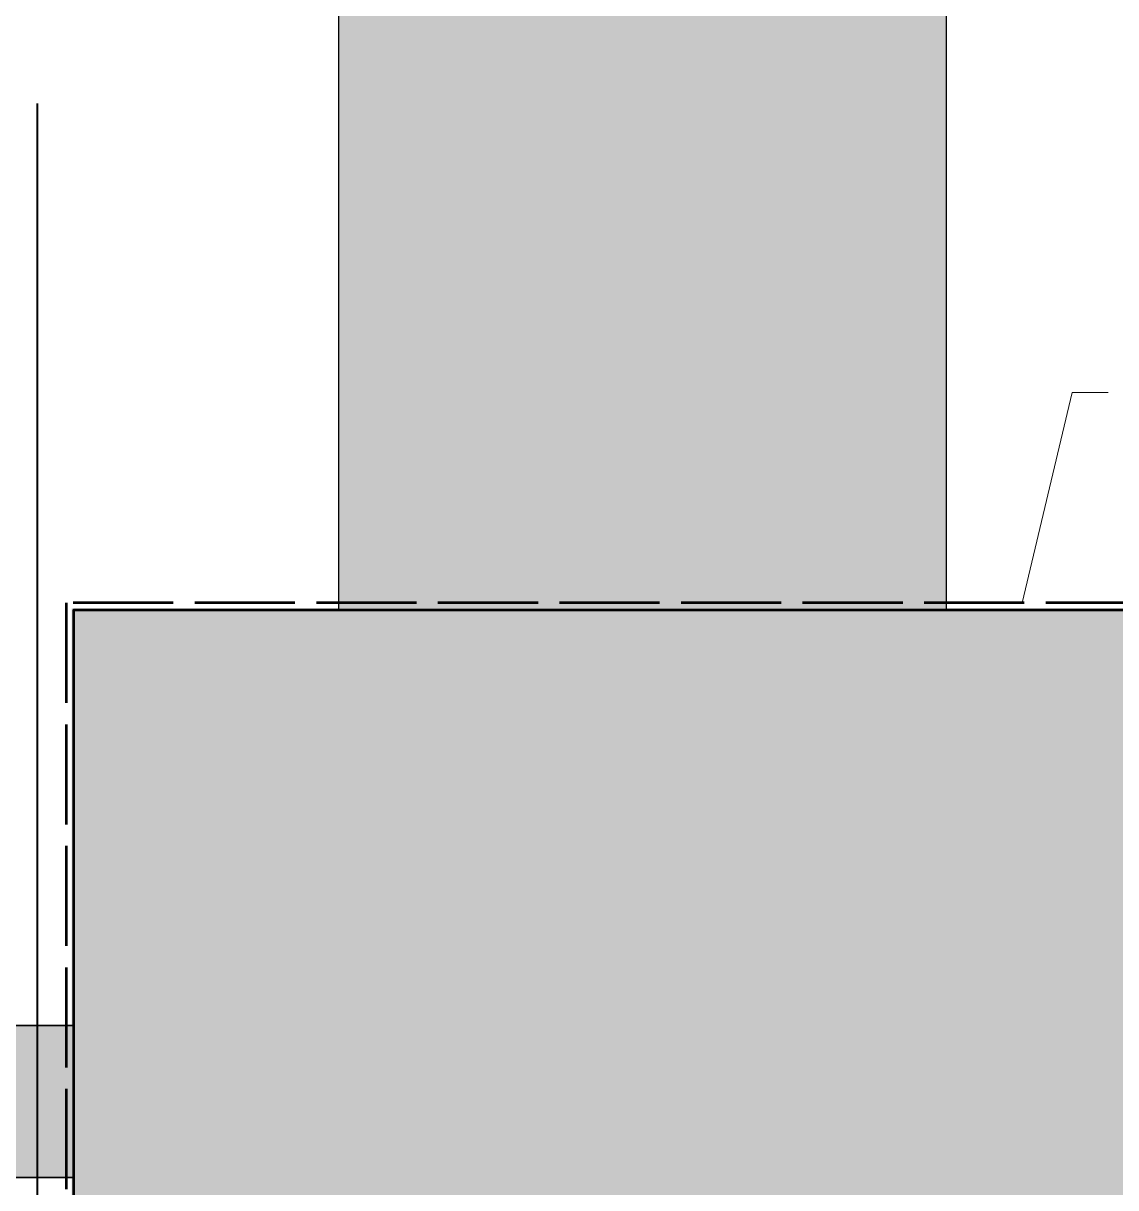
# Model space of a CAD drawing. Header units: millimetres. Extents: x -1213 to 3778, y -853 to 3288.
# Drawn here: x -49 to 1028, y 990 to 2139 of the extents above; entities that cross this region are included whole.
import ezdxf

# ---------------------------------------------------------------- set-up
doc = ezdxf.new("R2010")
doc.units = ezdxf.units.MM
doc.linetypes.add('DASH_99_21', pattern=[119.944444, 98.777778, -21.166667])
for name, color, linetype in [('GEOFAB', 5, 'Continuous'), ('LEADERS', 7, 'Continuous'), ('MANHOLES', 3, 'Continuous'), ('MODULE_ART', 7, 'Continuous'), ('PIPES', 7, 'Continuous'), ('TANK', 7, 'Continuous')]:
    doc.layers.add(name, color=color, linetype=linetype)

# ---------------------------------------------------------------- blocks, each defined once
blk = doc.blocks.new('atlancube_face')
at = {"true_color": 0x000000}
blk.add_solid([(-1.8, -1.8), (1151.8, -1.8), (-1.8, 781.8), (1151.8, 781.8)], dxfattribs=at)

msp = doc.modelspace()

# ---------------------------------------------------------------- linework, layer by layer
at = {"layer": 'GEOFAB', "color": 6, "lineweight": 40}
msp.add_line((-35.3, -35.3), (-35.3, 2060), dxfattribs=at)
at = {"layer": 'GEOFAB', "color": 5, "linetype": 'DASH_99_21', "lineweight": 53}
msp.add_lwpolyline([(-7.1, -7.1), (3457.1, -7.1), (3457.1, 1567.1), (-7.1, 1567.1)], close=True, dxfattribs=at)
at = {"layer": 'LEADERS', "lineweight": 18}
for p, q in [((985.6, 1774.5), (936.2, 1567.1)), ((1020.9, 1774.5), (985.6, 1774.5))]:
    msp.add_line(p, q, dxfattribs=at)
at = {"layer": 'MANHOLES', "lineweight": 30}
msp.add_lwpolyline([(261.7, 1560), (861.7, 1560), (861.7, 3000), (261.7, 3000)], close=True, dxfattribs=at)
at = {"layer": 'MANHOLES', "true_color": 0xb8b8b8}
msp.add_solid([(261.7, 1560), (861.7, 1560), (261.7, 3000), (861.7, 3000)], dxfattribs=at)
at = {"layer": 'PIPES', "lineweight": 35}
msp.add_lwpolyline([(-141.1, 1000), (0, 1000), (0, 1150), (-141.1, 1150)], close=True, dxfattribs=at)
at = {"layer": 'PIPES', "true_color": 0xbfbfbf}
msp.add_solid([(-141.1, 1000), (0, 1000), (-141.1, 1150), (0, 1150)], dxfattribs=at)
at = {"layer": 'TANK', "lineweight": 53}
msp.add_lwpolyline([(0, 0), (3450, 0), (3450, 1560), (0, 1560)], close=True, dxfattribs=at)

# ---------------------------------------------------------------- block references
at = {"layer": 'MODULE_ART'}
msp.add_blockref('atlancube_face', (0, 780), dxfattribs=at)

doc.saveas('drawing.dxf')
